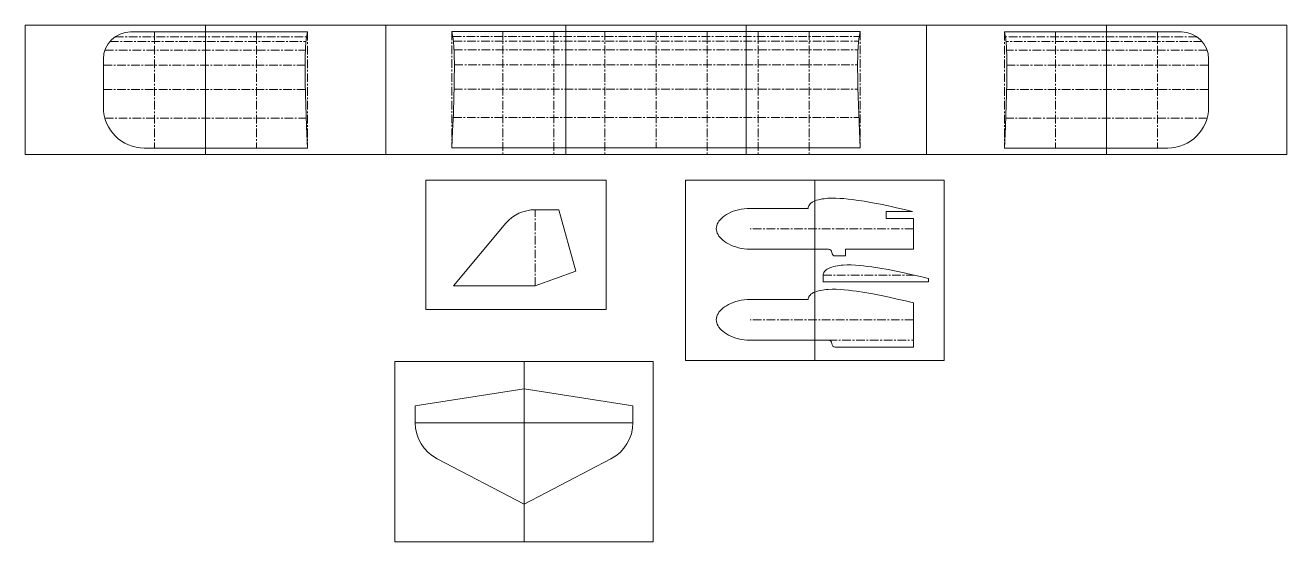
# Model space of a CAD drawing. Header units: millimetres. Extents: x -517 to 1338, y 48 to 808.
import ezdxf

# ---------------------------------------------------------------- set-up
doc = ezdxf.new("R2010")
doc.units = ezdxf.units.MM
doc.linetypes.add('CENTERX2', pattern=[20.32, 12.7, -2.54, 2.54, -2.54])

msp = doc.modelspace()

# ---------------------------------------------------------------- linework, layer by layer
at = {"color": 7, "linetype": 'Continuous', "lineweight": 5}
for p, q in [((-517.3, 807.8), (-517.3, 617.8)), ((12.7, 807.8), (-517.3, 807.8)), ((-102.3, 798), (-362.3, 798)), ((-252.3, 807.8), (-252.3, 617.8)), ((12.7, 807.8), (807.7, 807.8)), ((12.7, 807.8), (12.7, 617.8)), ((110.2, 798.4), (710.2, 798.4)), ((277.7, 807.8), (277.7, 617.8)), ((542.7, 807.8), (542.7, 617.8)), ((807.7, 807.8), (807.7, 617.8)), ((807.7, 807.8), (1337.7, 807.8)), ((922.7, 798), (1182.7, 798)), ((1072.7, 807.8), (1072.7, 617.8)), ((1337.7, 807.8), (1337.7, 617.8)), ((-402.3, 758), (-402.3, 687.1)), ((1222.7, 758), (1222.7, 687.1)), ((12.7, 617.8), (-517.3, 617.8)), ((-342.3, 627.1), (-102.3, 627.1)), ((12.7, 617.8), (807.7, 617.8)), ((110.2, 627.6), (710.2, 627.6)), ((807.7, 617.8), (1337.7, 617.8)), ((1162.7, 627.1), (922.7, 627.1)), ((71.8, 579.9), (336.8, 579.9)), ((71.8, 579.9), (71.8, 389.9)), ((336.8, 579.9), (336.8, 389.9)), ((453.8, 579.9), (643.8, 579.9)), ((453.8, 579.9), (453.8, 314.9)), ((643.8, 579.9), (643.8, 314.9)), ((643.8, 579.9), (833.8, 579.9)), ((833.8, 579.9), (833.8, 314.9)), ((633.8, 538.6), (548.8, 538.6)), ((267.3, 536.5), (232.3, 536.5)), ((292.3, 446.3), (267.3, 536.5)), ((748.8, 523.6), (748.8, 533.8)), ((787.6, 533.8), (748.8, 533.8)), ((788.8, 523.6), (748.8, 523.6)), ((788.8, 478.6), (788.8, 523.6)), ((189.5, 516.6), (112.3, 424.5)), ((548.2, 478.6), (663.8, 478.6)), ((673.8, 468.6), (688.8, 468.6)), ((688.8, 478.6), (788.8, 478.6)), ((688.8, 468.6), (688.8, 478.6)), ((232.3, 424.5), (292.3, 446.3)), ((656, 440.4), (656, 430.6)), ((656, 430.6), (811, 430.6)), ((811, 430.6), (811, 435.3)), ((112.3, 424.5), (232.3, 424.5)), ((71.8, 389.9), (336.8, 389.9)), ((633.8, 404.7), (548.8, 404.7)), ((788.8, 334.7), (788.8, 399.5)), ((548.2, 344.7), (663.8, 344.7)), ((673.8, 334.7), (788.8, 334.7)), ((26.2, 48.4), (26.2, 313.4)), ((26.2, 313.4), (406.2, 313.4)), ((216.2, 313.4), (216.2, 48.4)), ((406.2, 48.4), (406.2, 313.4)), ((453.8, 314.9), (643.8, 314.9)), ((643.8, 314.9), (833.8, 314.9)), ((56.2, 248.5), (216.2, 273.5)), ((376.2, 248.5), (216.2, 273.5)), ((56.2, 223.5), (56.2, 248.5)), ((376.2, 223.5), (376.2, 248.5)), ((56.2, 223.5), (376.2, 223.5)), ((216.2, 103.5), (88.4, 170.3)), ((216.2, 103.5), (344, 170.3)), ((26.2, 48.4), (406.2, 48.4))]:
    msp.add_line(p, q, dxfattribs=at)
at = {"color": 7, "linetype": 'CENTERX2', "lineweight": 5}
for p, q in [((-327.3, 798), (-327.3, 627.1)), ((-177.3, 798), (-177.3, 627.1)), ((-102.3, 798), (-102.3, 627.1)), ((110.2, 798.4), (110.2, 627.6)), ((185.2, 798.4), (185.2, 617.8)), ((260.2, 798.4), (260.2, 617.8)), ((335.2, 798.4), (335.2, 617.8)), ((410.2, 798.4), (410.2, 627.6)), ((410.2, 798.4), (410.2, 627.6)), ((485.2, 798.4), (485.2, 617.8)), ((560.2, 798.4), (560.2, 617.8)), ((635.2, 798.4), (635.2, 617.8)), ((710.2, 798.4), (710.2, 627.6)), ((922.7, 798), (922.7, 627.1)), ((997.7, 798), (997.7, 627.1)), ((1147.7, 798), (1147.7, 627.1)), ((-392.7, 783.9), (-104.4, 783.9)), ((-385.4, 790.7), (-103.5, 790.7)), ((111.4, 791.1), (709, 791.1)), ((112.3, 784.4), (708.1, 784.4)), ((1205.7, 790.7), (923.9, 790.7)), ((1213.1, 783.9), (924.8, 783.9)), ((-400, 771.3), (-105.3, 771.3)), ((113.2, 771.8), (707.2, 771.8)), ((1220.4, 771.3), (925.7, 771.3)), ((-402.3, 749), (-105.8, 749)), ((113.7, 749.5), (706.7, 749.5)), ((1222.7, 749), (926.2, 749)), ((-402.3, 713.4), (-105.3, 713.4)), ((113.2, 713.9), (707.2, 713.9)), ((1222.7, 713.4), (925.7, 713.4)), ((-400.2, 671.4), (-104.1, 671.4)), ((112, 671.9), (708.4, 671.9)), ((1220.6, 671.4), (924.5, 671.4)), ((232.3, 424.5), (232.3, 536.5)), ((788.8, 508.6), (548.8, 508.6)), ((656, 440.4), (789.7, 440.4)), ((788.8, 374.7), (548.8, 374.7)), ((663.8, 344.7), (788.8, 344.7))]:
    msp.add_line(p, q, dxfattribs=at)
at = {"color": 7, "linetype": 'Continuous', "lineweight": 5, "flags": 128}
for points in [[(-102.3, 627.1), (-103.6, 659), (-104.7, 690.9), (-105.5, 722.9), (-105.7, 733.4), (-105.8, 743.9), (-105.8, 754.5), (-105.6, 765), (-105.4, 770.5), (-105.1, 776.1), (-104.6, 781.6), (-104, 787.1), (-103.2, 792.5), (-102.3, 798)], [(110.2, 798.4), (111.4, 790.9), (112.4, 783.3), (113, 775.6), (113.4, 768), (113.6, 760.3), (113.7, 752.6), (113.7, 745), (113.6, 730.9), (113.3, 716.9), (112.9, 702.8), (112.2, 677.7), (111.2, 652.7), (110.2, 627.6)], [(710.2, 798.4), (708.9, 790.9), (708, 783.3), (707.4, 775.6), (707, 768), (706.8, 760.3), (706.7, 752.6), (706.7, 745), (706.8, 730.9), (707.1, 716.9), (707.5, 702.8), (708.2, 677.7), (709.2, 652.7), (710.2, 627.6)], [(922.7, 627.1), (924, 659), (925.1, 690.9), (925.9, 722.9), (926.1, 733.4), (926.2, 743.9), (926.2, 754.5), (926, 765), (925.7, 770.5), (925.5, 776.1), (925, 781.6), (924.4, 787.1), (923.6, 792.5), (922.7, 798)], [(548.8, 538.6), (544.3, 538.5), (539.9, 538.1), (535.6, 537.5), (531.5, 536.6), (527.5, 535.5), (523.7, 534.2), (520.2, 532.8), (516.8, 531.1), (513.7, 529.4), (511.1, 527.6), (508.6, 525.8), (506.4, 523.9), (504.5, 521.9), (502.8, 519.8), (501.4, 517.7), (500.3, 515.5), (499.5, 513.3), (499, 511.1), (498.8, 508.8), (499, 506.6), (499.5, 504.4), (500.3, 502.1), (501.4, 499.9), (502.8, 497.8), (504.5, 495.7), (506.4, 493.7), (508.6, 491.7), (511, 489.9), (513.7, 488.1), (516.8, 486.3), (520.2, 484.6), (523.8, 483.1), (527.6, 481.8), (531.5, 480.7), (535.5, 479.8), (539.7, 479.2), (543.9, 478.8), (548.2, 478.6)], [(787.6, 533.8), (775.8, 536.7), (764, 539.5), (752.1, 542.1), (740.3, 544.6), (728.4, 546.8), (716.5, 548.9), (704.5, 550.7), (698.6, 551.5), (692.6, 552.3), (686.6, 552.9), (680.7, 553.3), (674.8, 553.6), (668.9, 553.6), (663.1, 553.4), (660.2, 553.2), (657.4, 552.8), (654.5, 552.4), (651.7, 551.8), (648.9, 551.2), (646.2, 550.4), (643.6, 549.5), (641.6, 548.6), (639.7, 547.5), (638.1, 546.3), (636.7, 545), (635.7, 543.7), (634.9, 542.4), (634.3, 541.1), (633.9, 539.8), (633.8, 538.6)], [(811, 435.3), (799.1, 438.2), (787.2, 441), (775.3, 443.7), (763.4, 446.2), (751.5, 448.5), (739.5, 450.5), (727.4, 452.4), (721.4, 453.2), (715.3, 454), (709.3, 454.6), (703.4, 455.1), (697.4, 455.4), (691.5, 455.4), (685.6, 455.2), (682.7, 454.9), (679.9, 454.6), (677, 454.2), (674.2, 453.6), (671.4, 453), (668.6, 452.2), (666, 451.3), (663.9, 450.4), (662, 449.3), (660.4, 448.1), (658.9, 446.8), (658, 445.6), (657.1, 444.2), (656.5, 442.9), (656.2, 441.6), (656, 440.4)], [(788.8, 399.5), (776.9, 402.4), (765, 405.3), (753.1, 408), (741.2, 410.5), (729.2, 412.7), (717.2, 414.8), (705.1, 416.6), (699.1, 417.5), (693.1, 418.2), (687.1, 418.9), (681.1, 419.4), (675.2, 419.6), (669.3, 419.7), (663.4, 419.5), (660.5, 419.2), (657.6, 418.9), (654.8, 418.5), (651.9, 417.9), (649.1, 417.3), (646.4, 416.5), (643.8, 415.6), (641.7, 414.7), (639.8, 413.6), (638.1, 412.4), (636.7, 411), (635.7, 409.8), (634.9, 408.5), (634.3, 407.2), (633.9, 405.9), (633.8, 404.7)], [(548.8, 404.7), (544.3, 404.5), (539.9, 404.1), (535.6, 403.5), (531.5, 402.6), (527.5, 401.5), (523.7, 400.2), (520.2, 398.8), (516.8, 397.2), (513.7, 395.4), (511.1, 393.7), (508.6, 391.9), (506.4, 389.9), (504.5, 387.9), (502.8, 385.9), (501.4, 383.7), (500.3, 381.6), (499.5, 379.4), (499, 377.1), (498.8, 374.9), (499, 372.6), (499.5, 370.4), (500.3, 368.2), (501.4, 366), (502.8, 363.8), (504.5, 361.7), (506.4, 359.7), (508.6, 357.8), (511, 355.9), (513.7, 354.2), (516.8, 352.3), (520.2, 350.6), (523.8, 349.1), (527.6, 347.8), (531.5, 346.7), (535.5, 345.9), (539.7, 345.2), (543.9, 344.8), (548.2, 344.7)]]:
    msp.add_lwpolyline(points, dxfattribs=at)
at = {"color": 7, "linetype": 'Continuous', "lineweight": 5}
for centre, radius, start, end in [((-362.3, 758), 40, 90, 180), ((1182.7, 758), 40, 360, 90), ((-342.3, 687.1), 60, 180, 270), ((1162.7, 687.1), 60, 270, 0), ((232.3, 480.7), 55.8, 90, 140), ((663.8, 473.6), 5, 0, 90), ((673.8, 473.6), 5, 180, 270), ((663.8, 339.7), 5, 0, 90), ((673.8, 339.7), 5, 180, 270), ((116.2, 223.5), 60, 180, 242.3941), ((316.2, 223.5), 60, 297.6059, 0)]:
    msp.add_arc(centre, radius, start, end, dxfattribs=at)

doc.saveas('drawing.dxf')
